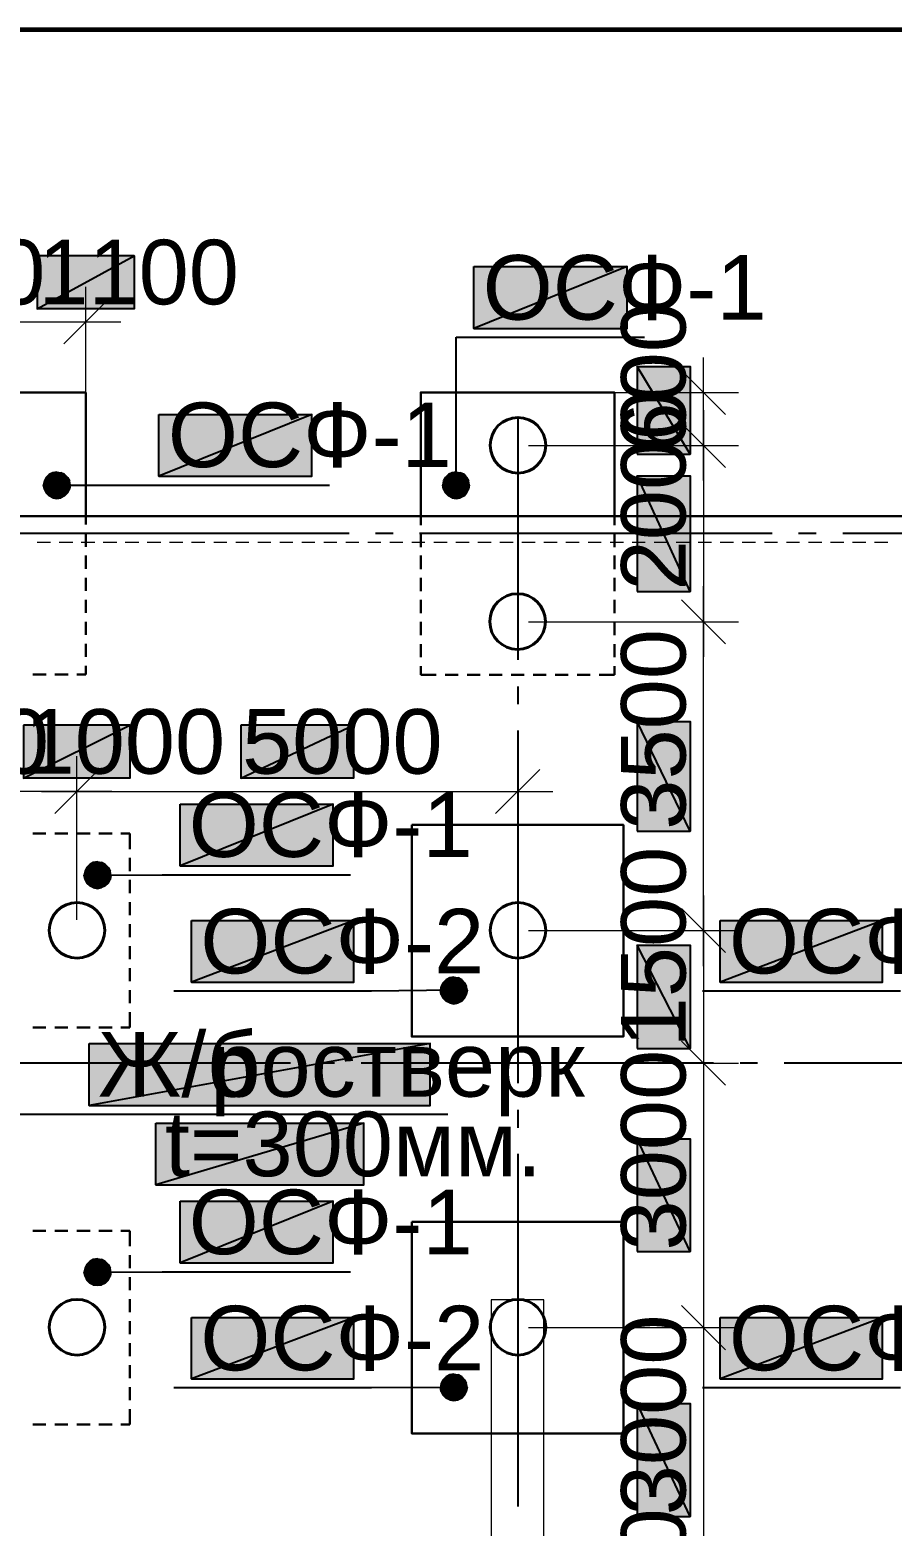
# Model space of a CAD drawing. Extents: x 8 to 21351, y 0 to 420.
# Drawn here: x 8855.5 to 8904.4, y 207.3 to 292.1 of the extents above; entities that cross this region are included whole.
import ezdxf

# ---------------------------------------------------------------- set-up
doc = ezdxf.new("R2010")
doc.units = 0
doc.styles.add('TEYPDFCAD_TEXT', font='arial.ttf')

msp = doc.modelspace()

# ---------------------------------------------------------------- hatches: boundary and pattern name
at = {"true_color": 0xffffff}
h = msp.add_hatch(color=0, dxfattribs=at)
h.paths.add_polyline_path([(8855.923, 279.315), (8855.923, 276.31), (8861.426, 279.315)])
h.paths.add_polyline_path([(8855.923, 276.31), (8861.426, 279.315), (8861.426, 276.31)])
h = msp.add_hatch(color=0, dxfattribs=at)
h.paths.add_polyline_path([(8880.688, 278.702), (8889.387, 278.702), (8880.688, 275.188)])
h.paths.add_polyline_path([(8889.387, 278.702), (8880.688, 275.188), (8889.387, 275.188)])
h = msp.add_hatch(color=0, dxfattribs=at)
h.paths.add_polyline_path([(8889.959, 268.076), (8892.964, 268.076), (8889.959, 273.05)])
h.paths.add_polyline_path([(8892.964, 268.076), (8889.959, 273.05), (8892.964, 273.05)])
h = msp.add_hatch(color=0, dxfattribs=at)
h.paths.add_polyline_path([(8862.823, 270.319), (8871.501, 270.319), (8862.823, 266.827)])
h.paths.add_polyline_path([(8871.501, 270.319), (8862.823, 266.827), (8871.501, 266.827)])
h = msp.add_hatch(color=7)
h.paths.add_polyline_path([(8856.325, 266.552), (8856.283, 266.319), (8857.023, 266.319)])
h.paths.add_polyline_path([(8856.283, 266.319), (8857.023, 266.319), (8856.325, 266.086)])
h.paths.add_polyline_path([(8857.023, 266.319), (8856.325, 266.086), (8856.431, 265.875)])
h = msp.add_hatch(color=7)
h.paths.add_polyline_path([(8856.812, 267.017), (8856.6, 266.912), (8857.023, 266.319)])
h.paths.add_polyline_path([(8856.6, 266.912), (8857.023, 266.319), (8856.431, 266.742)])
h.paths.add_polyline_path([(8857.023, 266.319), (8856.431, 266.742), (8856.325, 266.552)])
h = msp.add_hatch(color=7)
h.paths.add_polyline_path([(8856.431, 265.875), (8856.6, 265.705), (8857.023, 266.319)])
h.paths.add_polyline_path([(8856.6, 265.705), (8857.023, 266.319), (8856.812, 265.599)])
h.paths.add_polyline_path([(8857.023, 266.319), (8856.812, 265.599), (8857.023, 265.557)])
h = msp.add_hatch(color=7)
h.paths.add_polyline_path([(8857.468, 266.912), (8857.256, 267.017), (8857.023, 266.319)])
h.paths.add_polyline_path([(8857.256, 267.017), (8857.023, 266.319), (8857.023, 267.06)])
h.paths.add_polyline_path([(8857.023, 266.319), (8857.023, 267.06), (8856.812, 267.017)])
h = msp.add_hatch(color=7)
h.paths.add_polyline_path([(8857.785, 266.319), (8857.743, 266.552), (8857.023, 266.319)])
h.paths.add_polyline_path([(8857.743, 266.552), (8857.023, 266.319), (8857.637, 266.742)])
h.paths.add_polyline_path([(8857.023, 266.319), (8857.637, 266.742), (8857.468, 266.912)])
h = msp.add_hatch(color=7)
h.paths.add_polyline_path([(8857.023, 265.557), (8857.256, 265.599), (8857.023, 266.319)])
h.paths.add_polyline_path([(8857.256, 265.599), (8857.023, 266.319), (8857.468, 265.705)])
h.paths.add_polyline_path([(8857.023, 266.319), (8857.468, 265.705), (8857.637, 265.875)])
h = msp.add_hatch(color=7)
h.paths.add_polyline_path([(8857.637, 265.875), (8857.743, 266.086), (8857.023, 266.319)])
h.paths.add_polyline_path([(8857.743, 266.086), (8857.023, 266.319), (8857.785, 266.319)])
h = msp.add_hatch(color=7)
h.paths.add_polyline_path([(8878.973, 266.552), (8878.931, 266.319), (8879.693, 266.319)])
h.paths.add_polyline_path([(8878.931, 266.319), (8879.693, 266.319), (8878.973, 266.086)])
h.paths.add_polyline_path([(8879.693, 266.319), (8878.973, 266.086), (8879.079, 265.875)])
h = msp.add_hatch(color=7)
h.paths.add_polyline_path([(8879.46, 267.017), (8879.248, 266.912), (8879.693, 266.319)])
h.paths.add_polyline_path([(8879.248, 266.912), (8879.693, 266.319), (8879.079, 266.742)])
h.paths.add_polyline_path([(8879.693, 266.319), (8879.079, 266.742), (8878.973, 266.552)])
h = msp.add_hatch(color=7)
h.paths.add_polyline_path([(8879.079, 265.875), (8879.248, 265.705), (8879.693, 266.319)])
h.paths.add_polyline_path([(8879.248, 265.705), (8879.693, 266.319), (8879.46, 265.599)])
h.paths.add_polyline_path([(8879.693, 266.319), (8879.46, 265.599), (8879.693, 265.557)])
h = msp.add_hatch(color=7)
h.paths.add_polyline_path([(8880.137, 266.912), (8879.926, 267.017), (8879.693, 266.319)])
h.paths.add_polyline_path([(8879.926, 267.017), (8879.693, 266.319), (8879.693, 267.06)])
h.paths.add_polyline_path([(8879.693, 266.319), (8879.693, 267.06), (8879.46, 267.017)])
h = msp.add_hatch(color=7)
h.paths.add_polyline_path([(8880.434, 266.319), (8880.391, 266.552), (8879.693, 266.319)])
h.paths.add_polyline_path([(8880.391, 266.552), (8879.693, 266.319), (8880.286, 266.742)])
h.paths.add_polyline_path([(8879.693, 266.319), (8880.286, 266.742), (8880.137, 266.912)])
h = msp.add_hatch(color=7)
h.paths.add_polyline_path([(8879.693, 265.557), (8879.926, 265.599), (8879.693, 266.319)])
h.paths.add_polyline_path([(8879.926, 265.599), (8879.693, 266.319), (8880.137, 265.705)])
h.paths.add_polyline_path([(8879.693, 266.319), (8880.137, 265.705), (8880.286, 265.875)])
h = msp.add_hatch(color=7)
h.paths.add_polyline_path([(8880.286, 265.875), (8880.391, 266.086), (8879.693, 266.319)])
h.paths.add_polyline_path([(8880.391, 266.086), (8879.693, 266.319), (8880.434, 266.319)])
h = msp.add_hatch(color=0, dxfattribs=at)
h.paths.add_polyline_path([(8889.959, 260.286), (8892.964, 260.286), (8889.959, 266.848)])
h.paths.add_polyline_path([(8892.964, 260.286), (8889.959, 266.848), (8892.964, 266.848)])
h = msp.add_hatch(color=0, dxfattribs=at)
h.paths.add_polyline_path([(8889.959, 246.697), (8892.964, 246.697), (8889.959, 252.92)])
h.paths.add_polyline_path([(8892.964, 246.697), (8889.959, 252.92), (8892.964, 252.92)])
h = msp.add_hatch(color=0, dxfattribs=at)
h.paths.add_polyline_path([(8855.14, 252.709), (8855.14, 249.703), (8861.172, 252.709)])
h.paths.add_polyline_path([(8855.14, 249.703), (8861.172, 252.709), (8861.172, 249.703)])
h = msp.add_hatch(color=0, dxfattribs=at)
h.paths.add_polyline_path([(8867.48, 252.709), (8867.48, 249.703), (8873.872, 252.709)])
h.paths.add_polyline_path([(8867.48, 249.703), (8873.872, 252.709), (8873.872, 249.703)])
h = msp.add_hatch(color=0, dxfattribs=at)
h.paths.add_polyline_path([(8864.03, 248.221), (8872.708, 248.221), (8864.03, 244.729)])
h.paths.add_polyline_path([(8872.708, 248.221), (8864.03, 244.729), (8872.708, 244.729)])
h = msp.add_hatch(color=7)
h.paths.add_polyline_path([(8858.632, 244.433), (8858.59, 244.2), (8859.331, 244.2)])
h.paths.add_polyline_path([(8858.59, 244.2), (8859.331, 244.2), (8858.632, 243.967)])
h.paths.add_polyline_path([(8859.331, 244.2), (8858.632, 243.967), (8858.738, 243.755)])
h = msp.add_hatch(color=7)
h.paths.add_polyline_path([(8859.098, 244.919), (8858.907, 244.814), (8859.331, 244.2)])
h.paths.add_polyline_path([(8858.907, 244.814), (8859.331, 244.2), (8858.738, 244.644)])
h.paths.add_polyline_path([(8859.331, 244.2), (8858.738, 244.644), (8858.632, 244.433)])
h = msp.add_hatch(color=7)
h.paths.add_polyline_path([(8859.775, 244.814), (8859.563, 244.919), (8859.331, 244.2)])
h.paths.add_polyline_path([(8859.563, 244.919), (8859.331, 244.2), (8859.331, 244.962)])
h.paths.add_polyline_path([(8859.331, 244.2), (8859.331, 244.962), (8859.098, 244.919)])
h = msp.add_hatch(color=7)
h.paths.add_polyline_path([(8860.093, 244.2), (8860.05, 244.433), (8859.331, 244.2)])
h.paths.add_polyline_path([(8860.05, 244.433), (8859.331, 244.2), (8859.944, 244.644)])
h.paths.add_polyline_path([(8859.331, 244.2), (8859.944, 244.644), (8859.775, 244.814)])
h = msp.add_hatch(color=7)
h.paths.add_polyline_path([(8858.738, 243.755), (8858.907, 243.607), (8859.331, 244.2)])
h.paths.add_polyline_path([(8858.907, 243.607), (8859.331, 244.2), (8859.098, 243.501)])
h.paths.add_polyline_path([(8859.331, 244.2), (8859.098, 243.501), (8859.331, 243.459)])
h = msp.add_hatch(color=7)
h.paths.add_polyline_path([(8859.331, 243.459), (8859.563, 243.501), (8859.331, 244.2)])
h.paths.add_polyline_path([(8859.563, 243.501), (8859.331, 244.2), (8859.775, 243.607)])
h.paths.add_polyline_path([(8859.331, 244.2), (8859.775, 243.607), (8859.944, 243.755)])
h = msp.add_hatch(color=7)
h.paths.add_polyline_path([(8859.944, 243.755), (8860.05, 243.967), (8859.331, 244.2)])
h.paths.add_polyline_path([(8860.05, 243.967), (8859.331, 244.2), (8860.093, 244.2)])
h = msp.add_hatch(color=0, dxfattribs=at)
h.paths.add_polyline_path([(8864.665, 241.639), (8873.893, 241.639), (8864.665, 238.146)])
h.paths.add_polyline_path([(8873.893, 241.639), (8864.665, 238.146), (8873.893, 238.146)])
h = msp.add_hatch(color=0, dxfattribs=at)
h.paths.add_polyline_path([(8894.679, 241.639), (8903.886, 241.639), (8894.679, 238.146)])
h.paths.add_polyline_path([(8903.886, 241.639), (8894.679, 238.146), (8903.886, 238.146)])
h = msp.add_hatch(color=0, dxfattribs=at)
h.paths.add_polyline_path([(8889.959, 234.379), (8892.964, 234.379), (8889.959, 240.242)])
h.paths.add_polyline_path([(8892.964, 234.379), (8889.959, 240.242), (8892.964, 240.242)])
h = msp.add_hatch(color=7)
h.paths.add_polyline_path([(8879.333, 238.379), (8879.121, 238.273), (8879.566, 237.68)])
h.paths.add_polyline_path([(8879.121, 238.273), (8879.566, 237.68), (8878.952, 238.104)])
h.paths.add_polyline_path([(8879.566, 237.68), (8878.952, 238.104), (8878.846, 237.892)])
h = msp.add_hatch(color=7)
h.paths.add_polyline_path([(8880.01, 238.273), (8879.799, 238.379), (8879.566, 237.68)])
h.paths.add_polyline_path([(8879.799, 238.379), (8879.566, 237.68), (8879.566, 238.421)])
h.paths.add_polyline_path([(8879.566, 237.68), (8879.566, 238.421), (8879.333, 238.379)])
h = msp.add_hatch(color=7)
h.paths.add_polyline_path([(8878.846, 237.892), (8878.804, 237.68), (8879.566, 237.68)])
h.paths.add_polyline_path([(8878.804, 237.68), (8879.566, 237.68), (8878.846, 237.448)])
h.paths.add_polyline_path([(8879.566, 237.68), (8878.846, 237.448), (8878.952, 237.236)])
h = msp.add_hatch(color=7)
h.paths.add_polyline_path([(8878.952, 237.236), (8879.121, 237.067), (8879.566, 237.68)])
h.paths.add_polyline_path([(8879.121, 237.067), (8879.566, 237.68), (8879.333, 236.961)])
h.paths.add_polyline_path([(8879.566, 237.68), (8879.333, 236.961), (8879.566, 236.918)])
h = msp.add_hatch(color=7)
h.paths.add_polyline_path([(8880.307, 237.68), (8880.264, 237.892), (8879.566, 237.68)])
h.paths.add_polyline_path([(8880.264, 237.892), (8879.566, 237.68), (8880.159, 238.104)])
h.paths.add_polyline_path([(8879.566, 237.68), (8880.159, 238.104), (8880.01, 238.273)])
h = msp.add_hatch(color=7)
h.paths.add_polyline_path([(8879.566, 236.918), (8879.799, 236.961), (8879.566, 237.68)])
h.paths.add_polyline_path([(8879.799, 236.961), (8879.566, 237.68), (8880.01, 237.067)])
h.paths.add_polyline_path([(8879.566, 237.68), (8880.01, 237.067), (8880.159, 237.236)])
h = msp.add_hatch(color=7)
h.paths.add_polyline_path([(8880.159, 237.236), (8880.264, 237.448), (8879.566, 237.68)])
h.paths.add_polyline_path([(8880.264, 237.448), (8879.566, 237.68), (8880.307, 237.68)])
h = msp.add_hatch(color=0, dxfattribs=at)
h.paths.add_polyline_path([(8858.865, 234.654), (8878.211, 234.654), (8858.865, 231.14)])
h.paths.add_polyline_path([(8878.211, 234.654), (8858.865, 231.14), (8878.211, 231.14)])
h = msp.add_hatch(color=0, dxfattribs=at)
h.paths.add_polyline_path([(8862.654, 230.145), (8874.444, 230.145), (8862.654, 226.653)])
h.paths.add_polyline_path([(8874.444, 230.145), (8862.654, 226.653), (8874.444, 226.653)])
h = msp.add_hatch(color=0, dxfattribs=at)
h.paths.add_polyline_path([(8889.959, 222.864), (8892.964, 222.864), (8889.959, 229.256)])
h.paths.add_polyline_path([(8892.964, 222.864), (8889.959, 229.256), (8892.964, 229.256)])
h = msp.add_hatch(color=0, dxfattribs=at)
h.paths.add_polyline_path([(8864.03, 225.721), (8872.708, 225.721), (8864.03, 222.229)])
h.paths.add_polyline_path([(8872.708, 225.721), (8864.03, 222.229), (8872.708, 222.229)])
h = msp.add_hatch(color=7)
h.paths.add_polyline_path([(8859.098, 222.419), (8858.907, 222.313), (8859.331, 221.7)])
h.paths.add_polyline_path([(8858.907, 222.313), (8859.331, 221.7), (8858.738, 222.144)])
h.paths.add_polyline_path([(8859.331, 221.7), (8858.738, 222.144), (8858.632, 221.933)])
h = msp.add_hatch(color=7)
h.paths.add_polyline_path([(8859.775, 222.313), (8859.563, 222.419), (8859.331, 221.7)])
h.paths.add_polyline_path([(8859.563, 222.419), (8859.331, 221.7), (8859.331, 222.462)])
h.paths.add_polyline_path([(8859.331, 221.7), (8859.331, 222.462), (8859.098, 222.419)])
h = msp.add_hatch(color=7)
h.paths.add_polyline_path([(8860.093, 221.7), (8860.05, 221.933), (8859.331, 221.7)])
h.paths.add_polyline_path([(8860.05, 221.933), (8859.331, 221.7), (8859.944, 222.144)])
h.paths.add_polyline_path([(8859.331, 221.7), (8859.944, 222.144), (8859.775, 222.313)])
h = msp.add_hatch(color=7)
h.paths.add_polyline_path([(8858.632, 221.933), (8858.59, 221.7), (8859.331, 221.7)])
h.paths.add_polyline_path([(8858.59, 221.7), (8859.331, 221.7), (8858.632, 221.467)])
h.paths.add_polyline_path([(8859.331, 221.7), (8858.632, 221.467), (8858.738, 221.255)])
h = msp.add_hatch(color=7)
h.paths.add_polyline_path([(8858.738, 221.255), (8858.907, 221.086), (8859.331, 221.7)])
h.paths.add_polyline_path([(8858.907, 221.086), (8859.331, 221.7), (8859.098, 220.98)])
h.paths.add_polyline_path([(8859.331, 221.7), (8859.098, 220.98), (8859.331, 220.959)])
h = msp.add_hatch(color=7)
h.paths.add_polyline_path([(8859.331, 220.959), (8859.563, 220.98), (8859.331, 221.7)])
h.paths.add_polyline_path([(8859.563, 220.98), (8859.331, 221.7), (8859.775, 221.086)])
h.paths.add_polyline_path([(8859.331, 221.7), (8859.775, 221.086), (8859.944, 221.255)])
h = msp.add_hatch(color=7)
h.paths.add_polyline_path([(8859.944, 221.255), (8860.05, 221.467), (8859.331, 221.7)])
h.paths.add_polyline_path([(8860.05, 221.467), (8859.331, 221.7), (8860.093, 221.7)])
h = msp.add_hatch(color=0, dxfattribs=at)
h.paths.add_polyline_path([(8864.665, 219.138), (8873.893, 219.138), (8864.665, 215.646)])
h.paths.add_polyline_path([(8873.893, 219.138), (8864.665, 215.646), (8873.893, 215.646)])
h = msp.add_hatch(color=0, dxfattribs=at)
h.paths.add_polyline_path([(8894.679, 219.138), (8903.886, 219.138), (8894.679, 215.646)])
h.paths.add_polyline_path([(8903.886, 219.138), (8894.679, 215.646), (8903.886, 215.646)])
h = msp.add_hatch(color=7)
h.paths.add_polyline_path([(8879.333, 215.879), (8879.121, 215.773), (8879.566, 215.159)])
h.paths.add_polyline_path([(8879.121, 215.773), (8879.566, 215.159), (8878.952, 215.604)])
h.paths.add_polyline_path([(8879.566, 215.159), (8878.952, 215.604), (8878.846, 215.392)])
h = msp.add_hatch(color=7)
h.paths.add_polyline_path([(8880.01, 215.773), (8879.799, 215.879), (8879.566, 215.159)])
h.paths.add_polyline_path([(8879.799, 215.879), (8879.566, 215.159), (8879.566, 215.921)])
h.paths.add_polyline_path([(8879.566, 215.159), (8879.566, 215.921), (8879.333, 215.879)])
h = msp.add_hatch(color=7)
h.paths.add_polyline_path([(8880.307, 215.159), (8880.264, 215.392), (8879.566, 215.159)])
h.paths.add_polyline_path([(8880.264, 215.392), (8879.566, 215.159), (8880.159, 215.604)])
h.paths.add_polyline_path([(8879.566, 215.159), (8880.159, 215.604), (8880.01, 215.773)])
h = msp.add_hatch(color=7)
h.paths.add_polyline_path([(8878.846, 215.392), (8878.804, 215.159), (8879.566, 215.159)])
h.paths.add_polyline_path([(8878.804, 215.159), (8879.566, 215.159), (8878.846, 214.926)])
h.paths.add_polyline_path([(8879.566, 215.159), (8878.846, 214.926), (8878.952, 214.736)])
h = msp.add_hatch(color=7)
h.paths.add_polyline_path([(8878.952, 214.736), (8879.121, 214.566), (8879.566, 215.159)])
h.paths.add_polyline_path([(8879.121, 214.566), (8879.566, 215.159), (8879.333, 214.461)])
h.paths.add_polyline_path([(8879.566, 215.159), (8879.333, 214.461), (8879.566, 214.418)])
h = msp.add_hatch(color=7)
h.paths.add_polyline_path([(8879.566, 214.418), (8879.799, 214.461), (8879.566, 215.159)])
h.paths.add_polyline_path([(8879.799, 214.461), (8879.566, 215.159), (8880.01, 214.566)])
h.paths.add_polyline_path([(8879.566, 215.159), (8880.01, 214.566), (8880.159, 214.736)])
h = msp.add_hatch(color=7)
h.paths.add_polyline_path([(8880.159, 214.736), (8880.264, 214.926), (8879.566, 215.159)])
h.paths.add_polyline_path([(8880.264, 214.926), (8879.566, 215.159), (8880.307, 215.159)])
h = msp.add_hatch(color=0, dxfattribs=at)
h.paths.add_polyline_path([(8889.959, 207.857), (8892.964, 207.857), (8889.959, 214.249)])
h.paths.add_polyline_path([(8892.964, 207.857), (8889.959, 214.249), (8892.964, 214.249)])

# ---------------------------------------------------------------- linework, layer by layer
at = {"color": 7, "lineweight": 5}
for p, q in [((8858.674, 269.198), (8858.674, 277.558)), ((8857.426, 274.32), (8859.923, 276.818)), ((8851.181, 275.569), (8860.664, 275.569)), ((8893.726, 266.573), (8893.726, 273.558)), ((8894.975, 270.319), (8892.478, 272.817)), ((8883.799, 271.568), (8895.716, 271.568)), ((8893.726, 270.574), (8893.726, 256.582)), ((8894.975, 267.314), (8892.478, 269.812)), ((8892.478, 269.812), (8894.975, 267.314)), ((8883.799, 268.563), (8895.716, 268.563)), ((8883.799, 268.563), (8895.716, 268.563)), ((8856.664, 263.059), (8855.923, 263.059)), ((8857.934, 263.059), (8857.172, 263.059)), ((8859.182, 263.059), (8858.42, 263.059)), ((8860.431, 263.059), (8859.669, 263.059)), ((8861.68, 263.059), (8860.918, 263.059)), ((8862.929, 263.059), (8862.167, 263.059)), ((8864.178, 263.059), (8863.416, 263.059)), ((8865.427, 263.059), (8864.665, 263.059)), ((8866.675, 263.059), (8865.935, 263.059)), ((8867.924, 263.059), (8867.183, 263.059)), ((8869.173, 263.059), (8868.432, 263.059)), ((8870.422, 263.059), (8869.681, 263.059)), ((8871.671, 263.059), (8870.93, 263.059)), ((8872.92, 263.059), (8872.179, 263.059)), ((8874.168, 263.059), (8873.428, 263.059)), ((8875.417, 263.059), (8874.676, 263.059)), ((8876.666, 263.059), (8875.925, 263.059)), ((8877.915, 263.059), (8877.174, 263.059)), ((8879.185, 263.059), (8878.423, 263.059)), ((8880.434, 263.059), (8879.672, 263.059)), ((8881.683, 263.059), (8880.921, 263.059)), ((8882.931, 263.059), (8882.169, 263.059)), ((8884.18, 263.059), (8883.418, 263.059)), ((8885.429, 263.059), (8884.667, 263.059)), ((8886.678, 263.059), (8885.916, 263.059)), ((8887.927, 263.059), (8887.186, 263.059)), ((8889.176, 263.059), (8888.435, 263.059)), ((8890.424, 263.059), (8889.684, 263.059)), ((8891.673, 263.059), (8890.932, 263.059)), ((8892.922, 263.059), (8892.181, 263.059)), ((8894.171, 263.059), (8893.43, 263.059)), ((8895.42, 263.059), (8894.679, 263.059)), ((8896.669, 263.059), (8895.928, 263.059)), ((8897.917, 263.059), (8897.177, 263.059)), ((8899.166, 263.059), (8898.425, 263.059)), ((8900.436, 263.059), (8899.674, 263.059)), ((8901.685, 263.059), (8900.923, 263.059)), ((8902.934, 263.059), (8902.172, 263.059)), ((8904.183, 263.059), (8903.421, 263.059)), ((8893.726, 239.056), (8893.726, 260.583)), ((8894.975, 257.323), (8892.478, 259.821)), ((8892.478, 259.821), (8894.975, 257.323)), ((8883.799, 258.572), (8895.716, 258.572)), ((8883.799, 258.572), (8895.716, 258.572)), ((8858.166, 241.681), (8858.166, 250.952)), ((8858.166, 241.681), (8858.166, 250.952)), ((8883.185, 241.681), (8883.185, 250.952)), ((8856.918, 247.692), (8859.415, 250.19)), ((8859.415, 250.19), (8856.918, 247.692)), ((8881.915, 247.692), (8884.434, 250.19)), ((8860.156, 248.941), (8851.181, 248.941)), ((8856.156, 248.941), (8885.175, 248.941)), ((8893.726, 243.057), (8893.726, 231.563)), ((8894.975, 239.818), (8892.478, 242.316)), ((8892.478, 242.316), (8894.975, 239.818)), ((8883.799, 241.067), (8895.716, 241.067)), ((8883.799, 241.067), (8895.716, 241.067)), ((8893.726, 235.564), (8893.726, 216.556)), ((8892.478, 234.802), (8894.975, 232.304)), ((8894.975, 232.304), (8892.478, 234.802)), ((8883.799, 233.553), (8895.716, 233.553)), ((8883.799, 233.553), (8895.716, 233.553)), ((8893.726, 220.557), (8893.726, 201.549)), ((8892.478, 219.816), (8894.975, 217.297)), ((8894.975, 217.297), (8892.478, 219.816)), ((8883.799, 218.567), (8895.716, 218.567)), ((8883.799, 218.567), (8895.716, 218.567))]:
    msp.add_line(p, q, dxfattribs=at)
at = {"color": 0, "lineweight": 0, "true_color": 0xffffff}
for p, q in [((8880.688, 275.188), (8889.387, 275.188)), ((8862.823, 266.827), (8871.501, 266.827)), ((8864.03, 244.729), (8872.708, 244.729)), ((8864.665, 238.146), (8873.893, 238.146)), ((8894.679, 238.146), (8903.886, 238.146)), ((8858.865, 231.14), (8878.211, 231.14)), ((8862.654, 226.653), (8874.444, 226.653)), ((8864.03, 222.229), (8872.708, 222.229)), ((8864.665, 215.646), (8873.893, 215.646)), ((8894.679, 215.646), (8903.886, 215.646))]:
    msp.add_line(p, q, dxfattribs=at)
at = {"color": 7, "lineweight": 25}
for p, q in [((8879.693, 266.319), (8879.693, 274.701)), ((8879.693, 274.701), (8890.382, 274.701)), ((8883.185, 270.087), (8883.185, 256.413)), ((8857.023, 266.319), (8861.828, 266.319)), ((8861.828, 266.319), (8872.496, 266.319)), ((8873.618, 263.567), (8853.616, 263.567)), ((8876.116, 263.567), (8875.121, 263.567)), ((8897.621, 263.567), (8877.619, 263.567)), ((8900.119, 263.567), (8899.124, 263.567)), ((8921.624, 263.567), (8901.622, 263.567)), ((8883.185, 254.91), (8883.185, 253.894)), ((8883.185, 252.412), (8883.185, 232.41)), ((8859.331, 244.2), (8863.014, 244.221)), ((8863.014, 244.221), (8873.703, 244.221)), ((8874.888, 237.638), (8863.67, 237.638)), ((8879.566, 237.68), (8874.888, 237.638)), ((8904.902, 237.638), (8893.663, 237.638)), ((8870.295, 233.553), (8850.292, 233.553)), ((8872.793, 233.553), (8871.798, 233.553)), ((8894.298, 233.553), (8874.295, 233.553)), ((8896.796, 233.553), (8895.801, 233.553)), ((8918.301, 233.553), (8898.298, 233.553)), ((8883.185, 230.907), (8883.185, 229.891)), ((8853.679, 230.653), (8857.87, 230.653)), ((8857.87, 230.653), (8879.227, 230.653)), ((8883.185, 228.41), (8883.185, 208.407)), ((8859.331, 221.7), (8863.014, 221.721)), ((8863.014, 221.721), (8873.703, 221.721)), ((8874.888, 215.138), (8863.67, 215.138)), ((8879.566, 215.159), (8874.888, 215.138)), ((8904.902, 215.138), (8893.663, 215.138))]:
    msp.add_line(p, q, dxfattribs=at)
at = {"color": 7, "lineweight": 30}
for p, q in [((8847.668, 271.568), (8858.674, 271.568)), ((8858.674, 271.568), (8858.674, 264.562)), ((8855.669, 264.562), (8856.431, 264.562)), ((8856.918, 264.562), (8857.68, 264.562)), ((8858.166, 264.562), (8858.674, 264.562)), ((8858.674, 264.562), (8858.674, 264.075)), ((8878.55, 264.562), (8877.682, 264.562)), ((8877.682, 264.562), (8877.682, 264.054)), ((8879.799, 264.562), (8879.058, 264.562)), ((8881.048, 264.562), (8880.307, 264.562)), ((8882.296, 264.562), (8881.556, 264.562)), ((8883.545, 264.562), (8882.804, 264.562)), ((8884.794, 264.562), (8884.053, 264.562)), ((8886.043, 264.562), (8885.302, 264.562)), ((8887.292, 264.562), (8886.551, 264.562)), ((8888.668, 264.562), (8887.8, 264.562)), ((8888.668, 264.054), (8888.668, 264.562)), ((8858.674, 263.567), (8858.674, 262.827)), ((8877.682, 263.567), (8877.682, 262.805)), ((8888.668, 262.805), (8888.668, 263.567)), ((8858.674, 262.318), (8858.674, 261.578)), ((8877.682, 262.318), (8877.682, 261.557)), ((8888.668, 261.557), (8888.668, 262.318)), ((8858.674, 261.07), (8858.674, 260.329)), ((8877.682, 261.07), (8877.682, 260.308)), ((8888.668, 260.308), (8888.668, 261.07)), ((8858.674, 259.821), (8858.674, 259.08)), ((8877.682, 259.821), (8877.682, 259.059)), ((8888.668, 259.059), (8888.668, 259.821)), ((8858.674, 258.572), (8858.674, 257.831)), ((8877.682, 258.572), (8877.682, 257.81)), ((8888.668, 257.81), (8888.668, 258.572)), ((8858.674, 257.323), (8858.674, 256.582)), ((8877.682, 257.302), (8877.682, 256.561)), ((8888.668, 256.561), (8888.668, 257.302)), ((8856.431, 255.588), (8855.669, 255.588)), ((8857.68, 255.588), (8856.918, 255.588)), ((8858.674, 255.588), (8858.166, 255.588)), ((8858.674, 256.074), (8858.674, 255.588)), ((8877.682, 256.053), (8877.682, 255.566)), ((8877.682, 255.566), (8878.55, 255.566)), ((8879.058, 255.566), (8879.799, 255.566)), ((8880.307, 255.566), (8881.048, 255.566)), ((8881.556, 255.566), (8882.296, 255.566)), ((8882.804, 255.566), (8883.545, 255.566)), ((8884.053, 255.566), (8884.794, 255.566)), ((8885.302, 255.566), (8886.043, 255.566)), ((8886.551, 255.566), (8887.292, 255.566)), ((8887.8, 255.566), (8888.668, 255.566)), ((8888.668, 255.566), (8888.668, 256.053)), ((8855.669, 246.571), (8856.41, 246.571)), ((8856.918, 246.571), (8857.658, 246.571)), ((8858.166, 246.571), (8858.928, 246.571)), ((8859.415, 246.571), (8860.177, 246.571)), ((8860.664, 246.571), (8861.172, 246.571)), ((8861.172, 246.571), (8861.172, 245.681)), ((8861.172, 245.195), (8861.172, 244.433)), ((8861.172, 243.946), (8861.172, 243.184)), ((8861.172, 242.676), (8861.172, 241.935)), ((8861.172, 241.427), (8861.172, 240.686)), ((8861.172, 240.178), (8861.172, 239.437)), ((8861.172, 238.929), (8861.172, 238.188)), ((8861.172, 237.68), (8861.172, 236.94)), ((8861.172, 236.432), (8861.172, 235.564)), ((8856.41, 235.564), (8855.669, 235.564)), ((8857.658, 235.564), (8856.918, 235.564)), ((8858.928, 235.564), (8858.166, 235.564)), ((8860.177, 235.564), (8859.415, 235.564)), ((8861.172, 235.564), (8860.664, 235.564)), ((8855.669, 224.049), (8856.41, 224.049)), ((8856.918, 224.049), (8857.658, 224.049)), ((8858.166, 224.049), (8858.928, 224.049)), ((8859.415, 224.049), (8860.177, 224.049)), ((8860.664, 224.049), (8861.172, 224.049)), ((8861.172, 224.049), (8861.172, 223.181)), ((8861.172, 222.673), (8861.172, 221.933)), ((8861.172, 221.424), (8861.172, 220.684)), ((8861.172, 220.176), (8861.172, 219.435)), ((8861.172, 218.927), (8861.172, 218.186)), ((8861.172, 217.678), (8861.172, 216.937)), ((8861.172, 216.429), (8861.172, 215.688)), ((8861.172, 215.18), (8861.172, 214.44)), ((8861.172, 213.931), (8861.172, 213.064)), ((8856.41, 213.064), (8855.669, 213.064)), ((8857.658, 213.064), (8856.918, 213.064)), ((8858.928, 213.064), (8858.166, 213.064)), ((8860.177, 213.064), (8859.415, 213.064)), ((8861.172, 213.064), (8860.664, 213.064))]:
    msp.add_line(p, q, dxfattribs=at)
at = {"lineweight": 60}
msp.add_lwpolyline([(8810.817, 5.122), (9205.808, 5.122), (9205.808, 292.121), (8810.817, 292.121)], close=True, dxfattribs=at)
at = {"color": 0, "true_color": 0xffffff}
for points in [[(8855.923, 279.315), (8855.923, 276.31), (8861.426, 279.315)], [(8855.923, 276.31), (8861.426, 279.315), (8861.426, 276.31)], [(8880.688, 278.702), (8889.387, 278.702), (8880.688, 275.188)], [(8889.387, 278.702), (8880.688, 275.188), (8889.387, 275.188)], [(8889.959, 268.076), (8892.964, 268.076), (8889.959, 273.05)], [(8892.964, 268.076), (8889.959, 273.05), (8892.964, 273.05)], [(8862.823, 270.319), (8871.501, 270.319), (8862.823, 266.827)], [(8871.501, 270.319), (8862.823, 266.827), (8871.501, 266.827)], [(8889.959, 260.286), (8892.964, 260.286), (8889.959, 266.848)], [(8892.964, 260.286), (8889.959, 266.848), (8892.964, 266.848)], [(8889.959, 246.697), (8892.964, 246.697), (8889.959, 252.92)], [(8892.964, 246.697), (8889.959, 252.92), (8892.964, 252.92)], [(8855.14, 252.709), (8855.14, 249.703), (8861.172, 252.709)], [(8855.14, 249.703), (8861.172, 252.709), (8861.172, 249.703)], [(8867.48, 252.709), (8867.48, 249.703), (8873.872, 252.709)], [(8867.48, 249.703), (8873.872, 252.709), (8873.872, 249.703)], [(8864.03, 248.221), (8872.708, 248.221), (8864.03, 244.729)], [(8872.708, 248.221), (8864.03, 244.729), (8872.708, 244.729)], [(8864.665, 241.639), (8873.893, 241.639), (8864.665, 238.146)], [(8873.893, 241.639), (8864.665, 238.146), (8873.893, 238.146)], [(8894.679, 241.639), (8903.886, 241.639), (8894.679, 238.146)], [(8903.886, 241.639), (8894.679, 238.146), (8903.886, 238.146)], [(8889.959, 234.379), (8892.964, 234.379), (8889.959, 240.242)], [(8892.964, 234.379), (8889.959, 240.242), (8892.964, 240.242)], [(8858.865, 234.654), (8878.211, 234.654), (8858.865, 231.14)], [(8878.211, 234.654), (8858.865, 231.14), (8878.211, 231.14)], [(8862.654, 230.145), (8874.444, 230.145), (8862.654, 226.653)], [(8874.444, 230.145), (8862.654, 226.653), (8874.444, 226.653)], [(8889.959, 222.864), (8892.964, 222.864), (8889.959, 229.256)], [(8892.964, 222.864), (8889.959, 229.256), (8892.964, 229.256)], [(8864.03, 225.721), (8872.708, 225.721), (8864.03, 222.229)], [(8872.708, 225.721), (8864.03, 222.229), (8872.708, 222.229)], [(8864.665, 219.138), (8873.893, 219.138), (8864.665, 215.646)], [(8873.893, 219.138), (8864.665, 215.646), (8873.893, 215.646)], [(8894.679, 219.138), (8903.886, 219.138), (8894.679, 215.646)], [(8903.886, 219.138), (8894.679, 215.646), (8903.886, 215.646)], [(8889.959, 207.857), (8892.964, 207.857), (8889.959, 214.249)], [(8892.964, 207.857), (8889.959, 214.249), (8892.964, 214.249)]]:
    msp.add_lwpolyline(points, close=True, dxfattribs=at)
at = {"color": 7, "lineweight": 30}
for points in [[(8877.682, 264.562), (8877.682, 271.568), (8888.668, 271.568), (8888.668, 264.562)], [(8852.176, 264.562), (9184.197, 264.562), (9184.197, 172.551), (8852.176, 172.551)], [(8877.174, 247.057), (8889.176, 247.057), (8889.176, 235.056), (8877.174, 235.056)], [(8877.174, 224.557), (8889.176, 224.557), (8889.176, 212.556), (8877.174, 212.556)]]:
    msp.add_lwpolyline(points, close=True, dxfattribs=at)
at = {"color": 7}
for points in [[(8856.325, 266.552), (8856.283, 266.319), (8857.023, 266.319)], [(8856.283, 266.319), (8857.023, 266.319), (8856.325, 266.086)], [(8857.023, 266.319), (8856.431, 266.742), (8856.325, 266.552)], [(8857.023, 266.319), (8856.325, 266.086), (8856.431, 265.875)], [(8856.6, 266.912), (8857.023, 266.319), (8856.431, 266.742)], [(8856.431, 265.875), (8856.6, 265.705), (8857.023, 266.319)], [(8856.812, 267.017), (8856.6, 266.912), (8857.023, 266.319)], [(8856.6, 265.705), (8857.023, 266.319), (8856.812, 265.599)], [(8857.023, 266.319), (8857.023, 267.06), (8856.812, 267.017)], [(8857.023, 266.319), (8856.812, 265.599), (8857.023, 265.557)], [(8857.256, 267.017), (8857.023, 266.319), (8857.023, 267.06)], [(8857.468, 266.912), (8857.256, 267.017), (8857.023, 266.319)], [(8857.023, 266.319), (8857.637, 266.742), (8857.468, 266.912)], [(8857.743, 266.552), (8857.023, 266.319), (8857.637, 266.742)], [(8857.785, 266.319), (8857.743, 266.552), (8857.023, 266.319)], [(8857.023, 265.557), (8857.256, 265.599), (8857.023, 266.319)], [(8857.256, 265.599), (8857.023, 266.319), (8857.468, 265.705)], [(8857.023, 266.319), (8857.468, 265.705), (8857.637, 265.875)], [(8857.637, 265.875), (8857.743, 266.086), (8857.023, 266.319)], [(8857.743, 266.086), (8857.023, 266.319), (8857.785, 266.319)], [(8878.973, 266.552), (8878.931, 266.319), (8879.693, 266.319)], [(8878.931, 266.319), (8879.693, 266.319), (8878.973, 266.086)], [(8879.693, 266.319), (8879.079, 266.742), (8878.973, 266.552)], [(8879.693, 266.319), (8878.973, 266.086), (8879.079, 265.875)], [(8879.248, 266.912), (8879.693, 266.319), (8879.079, 266.742)], [(8879.079, 265.875), (8879.248, 265.705), (8879.693, 266.319)], [(8879.46, 267.017), (8879.248, 266.912), (8879.693, 266.319)], [(8879.248, 265.705), (8879.693, 266.319), (8879.46, 265.599)], [(8879.693, 266.319), (8879.693, 267.06), (8879.46, 267.017)], [(8879.693, 266.319), (8879.46, 265.599), (8879.693, 265.557)], [(8879.926, 267.017), (8879.693, 266.319), (8879.693, 267.06)], [(8880.137, 266.912), (8879.926, 267.017), (8879.693, 266.319)], [(8879.693, 266.319), (8880.286, 266.742), (8880.137, 266.912)], [(8880.391, 266.552), (8879.693, 266.319), (8880.286, 266.742)], [(8880.434, 266.319), (8880.391, 266.552), (8879.693, 266.319)], [(8879.693, 265.557), (8879.926, 265.599), (8879.693, 266.319)], [(8879.926, 265.599), (8879.693, 266.319), (8880.137, 265.705)], [(8879.693, 266.319), (8880.137, 265.705), (8880.286, 265.875)], [(8880.286, 265.875), (8880.391, 266.086), (8879.693, 266.319)], [(8880.391, 266.086), (8879.693, 266.319), (8880.434, 266.319)], [(8858.632, 244.433), (8858.59, 244.2), (8859.331, 244.2)], [(8859.331, 244.2), (8858.738, 244.644), (8858.632, 244.433)], [(8858.907, 244.814), (8859.331, 244.2), (8858.738, 244.644)], [(8859.098, 244.919), (8858.907, 244.814), (8859.331, 244.2)], [(8859.331, 244.2), (8859.331, 244.962), (8859.098, 244.919)], [(8859.563, 244.919), (8859.331, 244.2), (8859.331, 244.962)], [(8859.775, 244.814), (8859.563, 244.919), (8859.331, 244.2)], [(8859.331, 244.2), (8859.944, 244.644), (8859.775, 244.814)], [(8860.05, 244.433), (8859.331, 244.2), (8859.944, 244.644)], [(8860.093, 244.2), (8860.05, 244.433), (8859.331, 244.2)], [(8858.59, 244.2), (8859.331, 244.2), (8858.632, 243.967)], [(8859.331, 244.2), (8858.632, 243.967), (8858.738, 243.755)], [(8858.738, 243.755), (8858.907, 243.607), (8859.331, 244.2)], [(8858.907, 243.607), (8859.331, 244.2), (8859.098, 243.501)], [(8859.331, 244.2), (8859.098, 243.501), (8859.331, 243.459)], [(8859.331, 243.459), (8859.563, 243.501), (8859.331, 244.2)], [(8859.563, 243.501), (8859.331, 244.2), (8859.775, 243.607)], [(8859.331, 244.2), (8859.775, 243.607), (8859.944, 243.755)], [(8859.944, 243.755), (8860.05, 243.967), (8859.331, 244.2)], [(8860.05, 243.967), (8859.331, 244.2), (8860.093, 244.2)], [(8879.333, 238.379), (8879.121, 238.273), (8879.566, 237.68)], [(8879.566, 237.68), (8879.566, 238.421), (8879.333, 238.379)], [(8879.799, 238.379), (8879.566, 237.68), (8879.566, 238.421)], [(8880.01, 238.273), (8879.799, 238.379), (8879.566, 237.68)], [(8878.846, 237.892), (8878.804, 237.68), (8879.566, 237.68)], [(8878.804, 237.68), (8879.566, 237.68), (8878.846, 237.448)], [(8879.566, 237.68), (8878.952, 238.104), (8878.846, 237.892)], [(8879.566, 237.68), (8878.846, 237.448), (8878.952, 237.236)], [(8879.121, 238.273), (8879.566, 237.68), (8878.952, 238.104)], [(8878.952, 237.236), (8879.121, 237.067), (8879.566, 237.68)], [(8879.121, 237.067), (8879.566, 237.68), (8879.333, 236.961)], [(8879.566, 237.68), (8879.333, 236.961), (8879.566, 236.918)], [(8879.566, 237.68), (8880.159, 238.104), (8880.01, 238.273)], [(8880.264, 237.892), (8879.566, 237.68), (8880.159, 238.104)], [(8880.307, 237.68), (8880.264, 237.892), (8879.566, 237.68)], [(8879.566, 236.918), (8879.799, 236.961), (8879.566, 237.68)], [(8879.799, 236.961), (8879.566, 237.68), (8880.01, 237.067)], [(8879.566, 237.68), (8880.01, 237.067), (8880.159, 237.236)], [(8880.159, 237.236), (8880.264, 237.448), (8879.566, 237.68)], [(8880.264, 237.448), (8879.566, 237.68), (8880.307, 237.68)], [(8858.907, 222.313), (8859.331, 221.7), (8858.738, 222.144)], [(8859.098, 222.419), (8858.907, 222.313), (8859.331, 221.7)], [(8859.331, 221.7), (8859.331, 222.462), (8859.098, 222.419)], [(8859.563, 222.419), (8859.331, 221.7), (8859.331, 222.462)], [(8859.775, 222.313), (8859.563, 222.419), (8859.331, 221.7)], [(8859.331, 221.7), (8859.944, 222.144), (8859.775, 222.313)], [(8858.632, 221.933), (8858.59, 221.7), (8859.331, 221.7)], [(8858.59, 221.7), (8859.331, 221.7), (8858.632, 221.467)], [(8859.331, 221.7), (8858.738, 222.144), (8858.632, 221.933)], [(8859.331, 221.7), (8858.632, 221.467), (8858.738, 221.255)], [(8858.738, 221.255), (8858.907, 221.086), (8859.331, 221.7)], [(8858.907, 221.086), (8859.331, 221.7), (8859.098, 220.98)], [(8859.331, 221.7), (8859.098, 220.98), (8859.331, 220.959)], [(8860.05, 221.933), (8859.331, 221.7), (8859.944, 222.144)], [(8860.093, 221.7), (8860.05, 221.933), (8859.331, 221.7)], [(8859.331, 220.959), (8859.563, 220.98), (8859.331, 221.7)], [(8859.563, 220.98), (8859.331, 221.7), (8859.775, 221.086)], [(8859.331, 221.7), (8859.775, 221.086), (8859.944, 221.255)], [(8859.944, 221.255), (8860.05, 221.467), (8859.331, 221.7)], [(8860.05, 221.467), (8859.331, 221.7), (8860.093, 221.7)], [(8879.566, 215.159), (8878.952, 215.604), (8878.846, 215.392)], [(8879.121, 215.773), (8879.566, 215.159), (8878.952, 215.604)], [(8879.333, 215.879), (8879.121, 215.773), (8879.566, 215.159)], [(8879.566, 215.159), (8879.566, 215.921), (8879.333, 215.879)], [(8879.799, 215.879), (8879.566, 215.159), (8879.566, 215.921)], [(8880.01, 215.773), (8879.799, 215.879), (8879.566, 215.159)], [(8879.566, 215.159), (8880.159, 215.604), (8880.01, 215.773)], [(8880.264, 215.392), (8879.566, 215.159), (8880.159, 215.604)], [(8878.846, 215.392), (8878.804, 215.159), (8879.566, 215.159)], [(8878.804, 215.159), (8879.566, 215.159), (8878.846, 214.926)], [(8879.566, 215.159), (8878.846, 214.926), (8878.952, 214.736)], [(8878.952, 214.736), (8879.121, 214.566), (8879.566, 215.159)], [(8879.121, 214.566), (8879.566, 215.159), (8879.333, 214.461)], [(8879.566, 215.159), (8879.333, 214.461), (8879.566, 214.418)], [(8880.307, 215.159), (8880.264, 215.392), (8879.566, 215.159)], [(8879.566, 214.418), (8879.799, 214.461), (8879.566, 215.159)], [(8879.799, 214.461), (8879.566, 215.159), (8880.01, 214.566)], [(8879.566, 215.159), (8880.01, 214.566), (8880.159, 214.736)], [(8880.159, 214.736), (8880.264, 214.926), (8879.566, 215.159)], [(8880.264, 214.926), (8879.566, 215.159), (8880.307, 215.159)]]:
    msp.add_lwpolyline(points, close=True, dxfattribs=at)
at = {"color": 7, "lineweight": 5}
msp.add_lwpolyline([(8884.667, 220.133), (8881.683, 220.133), (8881.683, 194.479), (8884.667, 194.479)], close=True, dxfattribs=at)
at = {"color": 7, "lineweight": 40}
for centre in [(8883.196, 268.573), (8883.175, 258.583), (8858.177, 241.078), (8883.196, 241.078), (8858.177, 218.578), (8883.196, 218.578)]:
    msp.add_circle(centre, 1.577, dxfattribs=at)

# ---------------------------------------------------------------- texts
at = {"color": 7, "style": 'TEYPDFCAD_TEXT'}
for s, p in [('1100', (8845.001, 276.564)), ('1100', (8855.986, 276.564)), ('ОСФ-1', (8881.196, 275.696)), ('ОСФ-1', (8863.331, 267.335)), ('1000', (8845.212, 249.957)), ('1000', (8855.203, 249.957)), ('5000', (8867.543, 249.957)), ('ОСФ-1', (8864.516, 245.237)), ('ОСФ-2', (8865.173, 238.633)), ('ОСФ-2', (8895.166, 238.633)), ('Ж/б', (8859.373, 231.648)), ('ростверк', (8865.746, 231.648)), ('t=300мм.', (8863.162, 227.139)), ('ОСФ-1', (8864.516, 222.716)), ('ОСФ-2', (8865.173, 216.133)), ('ОСФ-2', (8895.166, 216.133))]:
    msp.add_text(s, height=3.6618, dxfattribs=at).set_placement(p)
for s, p in [('600', (8892.71, 268.161)), ('2000', (8892.71, 260.35)), ('3500', (8892.71, 246.782)), ('1500', (8892.71, 234.442)), ('3000', (8892.71, 222.927)), ('3000', (8892.71, 207.92)), ('1500', (8892.71, 196.935))]:
    msp.add_text(s, height=3.6618, rotation=90, dxfattribs=at).set_placement(p)

doc.saveas('drawing.dxf')
